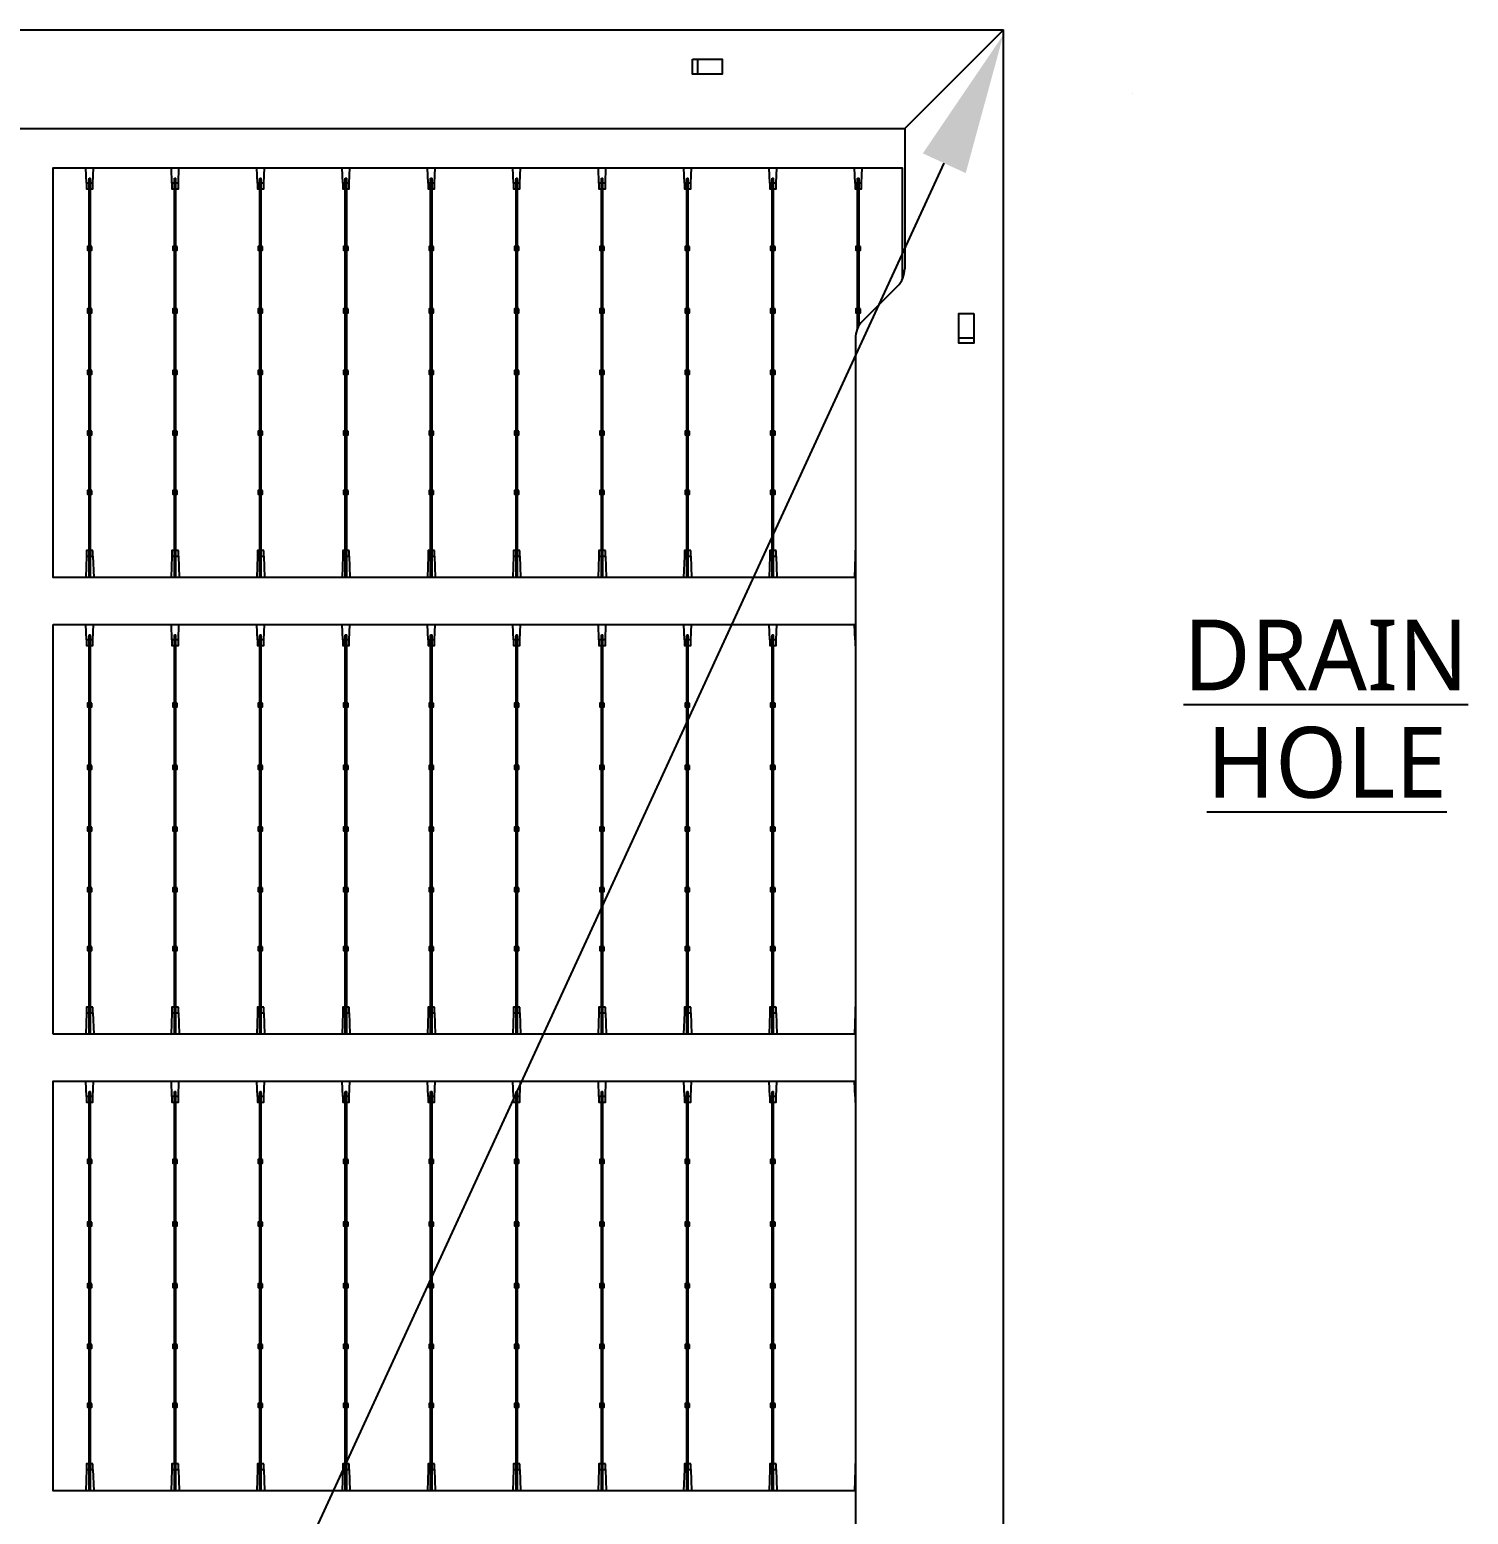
# Model space of a CAD drawing. Header units: millimetres. Extents: x 10297564 to 11610295, y -9287743 to -8409454.
# Drawn here: x 10436479 to 10440544, y -9077431 to -9073236 of the extents above; entities that cross this region are included whole.
import ezdxf

# ---------------------------------------------------------------- set-up
doc = ezdxf.new("R2010")
doc.units = ezdxf.units.MM
doc.header["$LTSCALE"] = 100
doc.layers.add('dim', color=7, linetype='Continuous')
doc.layers.add('E1', color=1, linetype='Continuous')
doc.layers.add('Outline', color=5, linetype='Continuous', lineweight=25)
doc.styles.add('HL-S1', font='DotumChe.ttf')
doc.styles.add('MG', font='malgun.ttf')
doc.dimstyles.new('HL-100', dxfattribs={"dimscale": 100, "dimtxt": 3, "dimasz": 4, "dimexe": 2, "dimexo": 2, "dimgap": 1, "dimtad": 1, "dimdec": 0, "dimzin": 0, "dimlunit": 6, "dimtxsty": 'HL-S1', "dimblk": 'DOTSMALL', "dimcen": 4, "dimdle": 2, "dimclrd": 256, "dimclre": 256, "dimclrt": 4, "dimazin": 0, "dimtfac": 1, "dimtdec": 0, "dimtix": 1, "dimtmove": 2, "dimatfit": 3, "dimldrblk": 'DOTSMALL', "dimfxl": 1.5, "dimtolj": 1, "dimtzin": 0, "dimlwd": -1, "dimlwe": -1, "dimarcsym": 0})

# ---------------------------------------------------------------- blocks, each defined once
blk = doc.blocks.new('*D75')
at = {"layer": 'defpoints', "color": 0, "transparency": 16777216}
for p in [(10439230.2, -9073249.8), (10439230.2, -9073249.8), (10423426.7, -9107604.7)]:
    blk.add_point(p, dxfattribs=at)
at = {"layer": 'E1', "color": 1, "transparency": 16777216}
for p, q in [((10439593.6, -9073417), (10439593.6, -9073417)), ((10423593.8, -9107241.3), (10439063, -9073613.2)), ((10423790.1, -9107771.8), (10423790.1, -9107771.8))]:
    blk.add_line(p, q, dxfattribs=at)
for points in [[(10439002.4, -9073585.4), (10439123.6, -9073641.1), (10439230.2, -9073249.8)], [(10423533.3, -9107213.4), (10423654.4, -9107269.1), (10423426.7, -9107604.7)]]:
    blk.add_solid(points, dxfattribs=at)
at = {"layer": 'E1', "color": 7, "transparency": 16777216, "insert": (10430911.1, -9090235.3), "char_height": 500, "attachment_point": 5, "rotation": 65.2972, "style": 'MG'}
blk.add_mtext('\\A1;2711.1', dxfattribs=at)
blk = doc.blocks.new('_DotSmall')
at = {"color": 0, "linetype": 'ByBlock', "const_width": 0.5}
blk.add_lwpolyline([(-0.0625, 0, 1), (0.0625, 0, 1)], format="xyb", close=True, dxfattribs=at)

msp = doc.modelspace()

# ---------------------------------------------------------------- hatches: boundary and pattern name
at = {"true_color": 0x939598}
h = msp.add_hatch(color=252, dxfattribs=at)
h.dxf.hatch_style = 1
h.paths.add_polyline_path([(10436646.4, -9074784.1), (10436650.4, -9074784.1), (10436650.4, -9073655.7), (10436646.4, -9073655.7)])
h = msp.add_hatch(color=252, dxfattribs=at)
h.dxf.hatch_style = 1
h.paths.add_polyline_path([(10436887.7, -9074784.1), (10436891.7, -9074784.1), (10436891.7, -9073655.7), (10436887.7, -9073655.7)])
h = msp.add_hatch(color=252, dxfattribs=at)
h.dxf.hatch_style = 1
h.paths.add_polyline_path([(10437129, -9074784.1), (10437133, -9074784.1), (10437133, -9073655.7), (10437129, -9073655.7)])
h = msp.add_hatch(color=252, dxfattribs=at)
h.dxf.hatch_style = 1
h.paths.add_polyline_path([(10437370.3, -9074784.1), (10437374.3, -9074784.1), (10437374.3, -9073655.7), (10437370.3, -9073655.7)])
h = msp.add_hatch(color=252, dxfattribs=at)
h.dxf.hatch_style = 1
h.paths.add_polyline_path([(10437611.6, -9074784.1), (10437615.6, -9074784.1), (10437615.6, -9073655.7), (10437611.6, -9073655.7)])
h = msp.add_hatch(color=252, dxfattribs=at)
h.dxf.hatch_style = 1
h.paths.add_polyline_path([(10437852.9, -9074784.1), (10437856.9, -9074784.1), (10437856.9, -9073655.7), (10437852.9, -9073655.7)])
h = msp.add_hatch(color=252, dxfattribs=at)
h.dxf.hatch_style = 1
h.paths.add_polyline_path([(10438094.2, -9074784.1), (10438098.2, -9074784.1), (10438098.2, -9073655.7), (10438094.2, -9073655.7)])
h = msp.add_hatch(color=252, dxfattribs=at)
h.dxf.hatch_style = 1
h.paths.add_polyline_path([(10438335.5, -9074784.1), (10438339.5, -9074784.1), (10438339.5, -9073655.7), (10438335.5, -9073655.7)])
h = msp.add_hatch(color=252, dxfattribs=at)
h.dxf.hatch_style = 1
h.paths.add_polyline_path([(10438576.8, -9074784.1), (10438580.9, -9074784.1), (10438580.9, -9073655.7), (10438576.8, -9073655.7)])
h = msp.add_hatch(color=252, dxfattribs=at)
h.dxf.hatch_style = 1
edge = h.paths.add_edge_path()
edge.add_arc((10438881.5, -9074108.7), 69.7, 148.242, 155.2686)
edge.add_line((10438818.1, -9074079.5), (10438818.1, -9073655.7))
edge.add_line((10438818.1, -9073655.7), (10438822.2, -9073655.7))
edge.add_line((10438822.2, -9073655.7), (10438822.2, -9074072))
h = msp.add_hatch(color=252, dxfattribs=at)
h.dxf.hatch_style = 1
h.paths.add_polyline_path([(10436646.4, -9076074.4), (10436650.4, -9076074.4), (10436650.4, -9074946), (10436646.4, -9074946)])
h = msp.add_hatch(color=252, dxfattribs=at)
h.dxf.hatch_style = 1
h.paths.add_polyline_path([(10436887.7, -9076074.4), (10436891.7, -9076074.4), (10436891.7, -9074946), (10436887.7, -9074946)])
h = msp.add_hatch(color=252, dxfattribs=at)
h.dxf.hatch_style = 1
h.paths.add_polyline_path([(10437129, -9076074.4), (10437133, -9076074.4), (10437133, -9074946), (10437129, -9074946)])
h = msp.add_hatch(color=252, dxfattribs=at)
h.dxf.hatch_style = 1
h.paths.add_polyline_path([(10437370.3, -9076074.4), (10437374.3, -9076074.4), (10437374.3, -9074946), (10437370.3, -9074946)])
h = msp.add_hatch(color=252, dxfattribs=at)
h.dxf.hatch_style = 1
h.paths.add_polyline_path([(10437611.6, -9076074.4), (10437615.6, -9076074.4), (10437615.6, -9074946), (10437611.6, -9074946)])
h = msp.add_hatch(color=252, dxfattribs=at)
h.dxf.hatch_style = 1
h.paths.add_polyline_path([(10437852.9, -9076074.4), (10437856.9, -9076074.4), (10437856.9, -9074946), (10437852.9, -9074946)])
h = msp.add_hatch(color=252, dxfattribs=at)
h.dxf.hatch_style = 1
h.paths.add_polyline_path([(10438094.2, -9076074.4), (10438098.2, -9076074.4), (10438098.2, -9074946), (10438094.2, -9074946)])
h = msp.add_hatch(color=252, dxfattribs=at)
h.dxf.hatch_style = 1
h.paths.add_polyline_path([(10438335.5, -9076074.4), (10438339.5, -9076074.4), (10438339.5, -9074946), (10438335.5, -9074946)])
h = msp.add_hatch(color=252, dxfattribs=at)
h.dxf.hatch_style = 1
h.paths.add_polyline_path([(10438576.8, -9076074.4), (10438580.9, -9076074.4), (10438580.9, -9074946), (10438576.8, -9074946)])
h = msp.add_hatch(color=252, dxfattribs=at)
h.dxf.hatch_style = 1
h.paths.add_polyline_path([(10436646.4, -9077364.6), (10436650.4, -9077364.6), (10436650.4, -9076236.2), (10436646.4, -9076236.2)])
h = msp.add_hatch(color=252, dxfattribs=at)
h.dxf.hatch_style = 1
h.paths.add_polyline_path([(10436887.7, -9077364.6), (10436891.7, -9077364.6), (10436891.7, -9076236.2), (10436887.7, -9076236.2)])
h = msp.add_hatch(color=252, dxfattribs=at)
h.dxf.hatch_style = 1
h.paths.add_polyline_path([(10437129, -9077364.6), (10437133, -9077364.6), (10437133, -9076236.2), (10437129, -9076236.2)])
h = msp.add_hatch(color=252, dxfattribs=at)
h.dxf.hatch_style = 1
h.paths.add_polyline_path([(10437370.3, -9077364.6), (10437374.3, -9077364.6), (10437374.3, -9076236.2), (10437370.3, -9076236.2)])
h = msp.add_hatch(color=252, dxfattribs=at)
h.dxf.hatch_style = 1
h.paths.add_polyline_path([(10437611.6, -9077364.6), (10437615.6, -9077364.6), (10437615.6, -9076236.2), (10437611.6, -9076236.2)])
h = msp.add_hatch(color=252, dxfattribs=at)
h.dxf.hatch_style = 1
h.paths.add_polyline_path([(10437852.9, -9077364.6), (10437856.9, -9077364.6), (10437856.9, -9076236.2), (10437852.9, -9076236.2)])
h = msp.add_hatch(color=252, dxfattribs=at)
h.dxf.hatch_style = 1
h.paths.add_polyline_path([(10438094.2, -9077364.6), (10438098.2, -9077364.6), (10438098.2, -9076236.2), (10438094.2, -9076236.2)])
h = msp.add_hatch(color=252, dxfattribs=at)
h.dxf.hatch_style = 1
h.paths.add_polyline_path([(10438335.5, -9077364.6), (10438339.5, -9077364.6), (10438339.5, -9076236.2), (10438335.5, -9076236.2)])
h = msp.add_hatch(color=252, dxfattribs=at)
h.dxf.hatch_style = 1
h.paths.add_polyline_path([(10438576.8, -9077364.6), (10438580.9, -9077364.6), (10438580.9, -9076236.2), (10438576.8, -9076236.2)])

# ---------------------------------------------------------------- linework, layer by layer
for p, q in [((10423426.7, -9073235.9), (10439230.2, -9073235.9)), ((10438951.2, -9073514.9), (10439230.2, -9073235.9)), ((10438951.2, -9073514.9), (10439230.2, -9073235.9)), ((10439223.2, -9073235.9), (10439230.2, -9073242.9)), ((10439230.2, -9107604.7), (10439230.2, -9073235.9)), ((10438365.3, -9073319.6), (10438365.3, -9073361.5)), ((10423705.6, -9073514.9), (10438951.2, -9073514.9)), ((10438951.2, -9073514.9), (10438951.2, -9073911.4)), ((10436639.3, -9073669.7), (10436637.6, -9073626.4)), ((10436657.4, -9073669.7), (10436659.1, -9073626.4)), ((10436880.6, -9073669.7), (10436878.9, -9073626.4)), ((10436898.8, -9073669.7), (10436900.4, -9073626.4)), ((10437121.9, -9073669.7), (10437120.2, -9073626.4)), ((10437140.1, -9073669.7), (10437141.7, -9073626.4)), ((10437363.2, -9073669.7), (10437361.5, -9073626.4)), ((10437381.4, -9073669.7), (10437383.1, -9073626.4)), ((10437604.5, -9073669.7), (10437602.8, -9073626.4)), ((10437622.7, -9073669.7), (10437624.4, -9073626.4)), ((10437845.8, -9073669.7), (10437844.2, -9073626.4)), ((10437864, -9073669.7), (10437865.7, -9073626.4)), ((10438087.2, -9073669.7), (10438085.5, -9073626.4)), ((10438105.3, -9073669.7), (10438107, -9073626.4)), ((10438328.5, -9073669.7), (10438326.8, -9073626.4)), ((10438346.6, -9073669.7), (10438348.3, -9073626.4)), ((10438569.8, -9073669.7), (10438568.1, -9073626.4)), ((10438587.9, -9073669.7), (10438589.6, -9073626.4)), ((10438811.1, -9073669.7), (10438809.4, -9073626.4)), ((10438829.2, -9073669.7), (10438830.9, -9073626.4)), ((10436646.4, -9074784.1), (10436646.4, -9073655.7)), ((10436646.4, -9073655.7), (10436650.4, -9073655.7)), ((10436650.4, -9074784.1), (10436650.4, -9073655.7)), ((10436887.7, -9074784.1), (10436887.7, -9073655.7)), ((10436887.7, -9073655.7), (10436891.7, -9073655.7)), ((10436891.7, -9074784.1), (10436891.7, -9073655.7)), ((10437129, -9074784.1), (10437129, -9073655.7)), ((10437129, -9073655.7), (10437133, -9073655.7)), ((10437133, -9074784.1), (10437133, -9073655.7)), ((10437370.3, -9074784.1), (10437370.3, -9073655.7)), ((10437370.3, -9073655.7), (10437374.3, -9073655.7)), ((10437374.3, -9074784.1), (10437374.3, -9073655.7)), ((10437611.6, -9074784.1), (10437611.6, -9073655.7)), ((10437611.6, -9073655.7), (10437615.6, -9073655.7)), ((10437615.6, -9074784.1), (10437615.6, -9073655.7)), ((10437852.9, -9074784.1), (10437852.9, -9073655.7)), ((10437852.9, -9073655.7), (10437856.9, -9073655.7)), ((10437856.9, -9074784.1), (10437856.9, -9073655.7)), ((10438094.2, -9074784.1), (10438094.2, -9073655.7)), ((10438094.2, -9073655.7), (10438098.2, -9073655.7)), ((10438098.2, -9074784.1), (10438098.2, -9073655.7)), ((10438335.5, -9074784.1), (10438335.5, -9073655.7)), ((10438335.5, -9073655.7), (10438339.5, -9073655.7)), ((10438339.5, -9074784.1), (10438339.5, -9073655.7)), ((10438576.8, -9074784.1), (10438576.8, -9073655.7)), ((10438576.8, -9073655.7), (10438580.9, -9073655.7)), ((10438580.9, -9074784.1), (10438580.9, -9073655.7)), ((10438818.1, -9074079.5), (10438818.1, -9073655.7)), ((10438818.1, -9073655.7), (10438822.2, -9073655.7)), ((10438822.2, -9074072), (10438822.2, -9073655.7)), ((10436648, -9073848.2), (10436648, -9073685.7)), ((10436648.8, -9073848.2), (10436648.8, -9073685.7)), ((10436889.3, -9073848.2), (10436889.3, -9073685.7)), ((10436890.1, -9073848.2), (10436890.1, -9073685.7)), ((10437130.6, -9073848.2), (10437130.6, -9073685.7)), ((10437131.4, -9073848.2), (10437131.4, -9073685.7)), ((10437371.9, -9073848.2), (10437371.9, -9073685.7)), ((10437372.7, -9073848.2), (10437372.7, -9073685.7)), ((10437613.2, -9073848.2), (10437613.2, -9073685.7)), ((10437614, -9073848.2), (10437614, -9073685.7)), ((10437854.5, -9073848.2), (10437854.5, -9073685.7)), ((10437855.3, -9073848.2), (10437855.3, -9073685.7)), ((10438095.8, -9073848.2), (10438095.8, -9073685.7)), ((10438096.6, -9073848.2), (10438096.6, -9073685.7)), ((10438337.1, -9073848.2), (10438337.1, -9073685.7)), ((10438337.9, -9073848.2), (10438337.9, -9073685.7)), ((10438578.4, -9073848.2), (10438578.4, -9073685.7)), ((10438579.3, -9073848.2), (10438579.3, -9073685.7)), ((10438819.7, -9073848.2), (10438819.7, -9073685.7)), ((10438820.6, -9073848.2), (10438820.6, -9073685.7)), ((10436648, -9074199.2), (10436648, -9073858.7)), ((10436648.8, -9074199.2), (10436648.8, -9073858.7)), ((10436889.3, -9074199.2), (10436889.3, -9073858.7)), ((10436890.1, -9074199.2), (10436890.1, -9073858.7)), ((10437130.6, -9074199.2), (10437130.6, -9073858.7)), ((10437131.4, -9074199.2), (10437131.4, -9073858.7)), ((10437371.9, -9074199.2), (10437371.9, -9073858.7)), ((10437372.7, -9074199.2), (10437372.7, -9073858.7)), ((10437613.2, -9074199.2), (10437613.2, -9073858.7)), ((10437614, -9074199.2), (10437614, -9073858.7)), ((10437854.5, -9074199.2), (10437854.5, -9073858.7)), ((10437855.3, -9074199.2), (10437855.3, -9073858.7)), ((10438095.8, -9074199.2), (10438095.8, -9073858.7)), ((10438096.6, -9074199.2), (10438096.6, -9073858.7)), ((10438337.1, -9074199.2), (10438337.1, -9073858.7)), ((10438337.9, -9074199.2), (10438337.9, -9073858.7)), ((10438578.4, -9074199.2), (10438578.4, -9073858.7)), ((10438579.3, -9074199.2), (10438579.3, -9073858.7)), ((10438819.7, -9074076.2), (10438819.7, -9073858.7)), ((10438820.6, -9074074.7), (10438820.6, -9073858.7)), ((10438930.8, -9073960.7), (10438832.1, -9074059.3)), ((10438811.7, -9074108.7), (10438811.7, -9106731.9)), ((10439146.5, -9074107.7), (10439104.6, -9074107.7)), ((10436648, -9074723.2), (10436648, -9074209.6)), ((10436648.8, -9074723.2), (10436648.8, -9074209.6)), ((10436889.3, -9074723.2), (10436889.3, -9074209.6)), ((10436890.1, -9074723.2), (10436890.1, -9074209.6)), ((10437130.6, -9074723.2), (10437130.6, -9074209.6)), ((10437131.4, -9074723.2), (10437131.4, -9074209.6)), ((10437371.9, -9074723.2), (10437371.9, -9074209.6)), ((10437372.7, -9074723.2), (10437372.7, -9074209.6)), ((10437613.2, -9074723.2), (10437613.2, -9074209.6)), ((10437614, -9074723.2), (10437614, -9074209.6)), ((10437854.5, -9074723.2), (10437854.5, -9074209.6)), ((10437855.3, -9074723.2), (10437855.3, -9074209.6)), ((10438095.8, -9074723.2), (10438095.8, -9074209.6)), ((10438096.6, -9074723.2), (10438096.6, -9074209.6)), ((10438337.1, -9074723.2), (10438337.1, -9074209.6)), ((10438337.9, -9074723.2), (10438337.9, -9074209.6)), ((10438578.4, -9074370.5), (10438578.4, -9074209.6)), ((10438579.3, -9074370.5), (10438579.3, -9074209.6)), ((10438578.4, -9074723.2), (10438578.4, -9074380.9)), ((10438579.3, -9074723.2), (10438579.3, -9074380.9)), ((10436639.3, -9074723.9), (10436637.3, -9074784.1)), ((10436657.4, -9074723.9), (10436659.4, -9074784.1)), ((10436880.6, -9074723.9), (10436878.7, -9074784.1)), ((10436898.8, -9074723.9), (10436900.7, -9074784.1)), ((10437121.9, -9074723.9), (10437120, -9074784.1)), ((10437140.1, -9074723.9), (10437142, -9074784.1)), ((10437363.2, -9074723.9), (10437361.3, -9074784.1)), ((10437381.4, -9074723.9), (10437383.3, -9074784.1)), ((10437604.5, -9074723.9), (10437602.6, -9074784.1)), ((10437622.7, -9074723.9), (10437624.6, -9074784.1)), ((10437845.8, -9074723.9), (10437843.9, -9074784.1)), ((10437864, -9074723.9), (10437865.9, -9074784.1)), ((10438087.2, -9074723.9), (10438085.2, -9074784.1)), ((10438105.3, -9074723.9), (10438107.2, -9074784.1)), ((10438328.5, -9074723.9), (10438326.5, -9074784.1)), ((10438346.6, -9074723.9), (10438348.6, -9074784.1)), ((10438569.8, -9074723.9), (10438567.8, -9074784.1)), ((10438587.9, -9074723.9), (10438589.9, -9074784.1)), ((10438811.1, -9074723.9), (10438809.1, -9074784.1)), ((10436639.3, -9074959.9), (10436637.6, -9074916.6)), ((10436657.4, -9074959.9), (10436659.1, -9074916.6)), ((10436880.6, -9074959.9), (10436878.9, -9074916.6)), ((10436898.8, -9074959.9), (10436900.4, -9074916.6)), ((10437121.9, -9074959.9), (10437120.2, -9074916.6)), ((10437140.1, -9074959.9), (10437141.7, -9074916.6)), ((10437363.2, -9074959.9), (10437361.5, -9074916.6)), ((10437381.4, -9074959.9), (10437383.1, -9074916.6)), ((10437604.5, -9074959.9), (10437602.8, -9074916.6)), ((10437622.7, -9074959.9), (10437624.4, -9074916.6)), ((10437845.8, -9074959.9), (10437844.2, -9074916.6)), ((10437864, -9074959.9), (10437865.7, -9074916.6)), ((10438087.2, -9074959.9), (10438085.5, -9074916.6)), ((10438105.3, -9074959.9), (10438107, -9074916.6)), ((10438328.5, -9074959.9), (10438326.8, -9074916.6)), ((10438346.6, -9074959.9), (10438348.3, -9074916.6)), ((10438569.8, -9074959.9), (10438568.1, -9074916.6)), ((10438587.9, -9074959.9), (10438589.6, -9074916.6)), ((10438811.1, -9074959.9), (10438809.4, -9074916.6)), ((10436646.4, -9076074.4), (10436646.4, -9074946)), ((10436646.4, -9074946), (10436650.4, -9074946)), ((10436648, -9075138.5), (10436648, -9074976)), ((10436648.8, -9075138.5), (10436648.8, -9074976)), ((10436650.4, -9076074.4), (10436650.4, -9074946)), ((10436887.7, -9076074.4), (10436887.7, -9074946)), ((10436887.7, -9074946), (10436891.7, -9074946)), ((10436889.3, -9075138.5), (10436889.3, -9074976)), ((10436890.1, -9075138.5), (10436890.1, -9074976)), ((10436891.7, -9076074.4), (10436891.7, -9074946)), ((10437129, -9076074.4), (10437129, -9074946)), ((10437129, -9074946), (10437133, -9074946)), ((10437130.6, -9075138.5), (10437130.6, -9074976)), ((10437131.4, -9075138.5), (10437131.4, -9074976)), ((10437133, -9076074.4), (10437133, -9074946)), ((10437370.3, -9076074.4), (10437370.3, -9074946)), ((10437370.3, -9074946), (10437374.3, -9074946)), ((10437371.9, -9075138.5), (10437371.9, -9074976)), ((10437372.7, -9075138.5), (10437372.7, -9074976)), ((10437374.3, -9076074.4), (10437374.3, -9074946)), ((10437611.6, -9076074.4), (10437611.6, -9074946)), ((10437611.6, -9074946), (10437615.6, -9074946)), ((10437613.2, -9075138.5), (10437613.2, -9074976)), ((10437614, -9075138.5), (10437614, -9074976)), ((10437615.6, -9076074.4), (10437615.6, -9074946)), ((10437852.9, -9076074.4), (10437852.9, -9074946)), ((10437852.9, -9074946), (10437856.9, -9074946)), ((10437854.5, -9075138.5), (10437854.5, -9074976)), ((10437855.3, -9075138.5), (10437855.3, -9074976)), ((10437856.9, -9076074.4), (10437856.9, -9074946)), ((10438094.2, -9076074.4), (10438094.2, -9074946)), ((10438094.2, -9074946), (10438098.2, -9074946)), ((10438095.8, -9075138.5), (10438095.8, -9074976)), ((10438096.6, -9075138.5), (10438096.6, -9074976)), ((10438098.2, -9076074.4), (10438098.2, -9074946)), ((10438335.5, -9076074.4), (10438335.5, -9074946)), ((10438335.5, -9074946), (10438339.5, -9074946)), ((10438337.1, -9075138.5), (10438337.1, -9074976)), ((10438337.9, -9075138.5), (10438337.9, -9074976)), ((10438339.5, -9076074.4), (10438339.5, -9074946)), ((10438576.8, -9076074.4), (10438576.8, -9074946)), ((10438576.8, -9074946), (10438580.9, -9074946)), ((10438578.4, -9075138.5), (10438578.4, -9074976)), ((10438579.3, -9075138.5), (10438579.3, -9074976)), ((10438580.9, -9076074.4), (10438580.9, -9074946)), ((10436648, -9075489.4), (10436648, -9075148.9)), ((10436648.8, -9075489.4), (10436648.8, -9075148.9)), ((10436889.3, -9075489.4), (10436889.3, -9075148.9)), ((10436890.1, -9075489.4), (10436890.1, -9075148.9)), ((10437130.6, -9075489.4), (10437130.6, -9075148.9)), ((10437131.4, -9075489.4), (10437131.4, -9075148.9)), ((10437371.9, -9075489.4), (10437371.9, -9075148.9)), ((10437372.7, -9075489.4), (10437372.7, -9075148.9)), ((10437613.2, -9075489.4), (10437613.2, -9075148.9)), ((10437614, -9075489.4), (10437614, -9075148.9)), ((10437854.5, -9075489.4), (10437854.5, -9075148.9)), ((10437855.3, -9075489.4), (10437855.3, -9075148.9)), ((10438095.8, -9075489.4), (10438095.8, -9075148.9)), ((10438096.6, -9075489.4), (10438096.6, -9075148.9)), ((10438337.1, -9075489.4), (10438337.1, -9075148.9)), ((10438337.9, -9075489.4), (10438337.9, -9075148.9)), ((10438578.4, -9075489.4), (10438578.4, -9075148.9)), ((10438579.3, -9075489.4), (10438579.3, -9075148.9)), ((10436648, -9076013.4), (10436648, -9075499.9)), ((10436648.8, -9076013.4), (10436648.8, -9075499.9)), ((10436889.3, -9076013.4), (10436889.3, -9075499.9)), ((10436890.1, -9076013.4), (10436890.1, -9075499.9)), ((10437130.6, -9076013.4), (10437130.6, -9075499.9)), ((10437131.4, -9076013.4), (10437131.4, -9075499.9)), ((10437371.9, -9076013.4), (10437371.9, -9075499.9)), ((10437372.7, -9076013.4), (10437372.7, -9075499.9)), ((10437613.2, -9076013.4), (10437613.2, -9075499.9)), ((10437614, -9076013.4), (10437614, -9075499.9)), ((10437854.5, -9076013.4), (10437854.5, -9075499.9)), ((10437855.3, -9076013.4), (10437855.3, -9075499.9)), ((10438095.8, -9076013.4), (10438095.8, -9075499.9)), ((10438096.6, -9076013.4), (10438096.6, -9075499.9)), ((10438337.1, -9076013.4), (10438337.1, -9075499.9)), ((10438337.9, -9076013.4), (10438337.9, -9075499.9)), ((10438578.4, -9075660.7), (10438578.4, -9075499.9)), ((10438579.3, -9075660.7), (10438579.3, -9075499.9)), ((10438578.4, -9076013.4), (10438578.4, -9075671.1)), ((10438579.3, -9076013.4), (10438579.3, -9075671.1)), ((10436639.3, -9076014.1), (10436637.3, -9076074.4)), ((10436657.4, -9076014.1), (10436659.4, -9076074.4)), ((10436880.6, -9076014.1), (10436878.7, -9076074.4)), ((10436898.8, -9076014.1), (10436900.7, -9076074.4)), ((10437121.9, -9076014.1), (10437120, -9076074.4)), ((10437140.1, -9076014.1), (10437142, -9076074.4)), ((10437363.2, -9076014.1), (10437361.3, -9076074.4)), ((10437381.4, -9076014.1), (10437383.3, -9076074.4)), ((10437604.5, -9076014.1), (10437602.6, -9076074.4)), ((10437622.7, -9076014.1), (10437624.6, -9076074.4)), ((10437845.8, -9076014.1), (10437843.9, -9076074.4)), ((10437864, -9076014.1), (10437865.9, -9076074.4)), ((10438087.2, -9076014.1), (10438085.2, -9076074.4)), ((10438105.3, -9076014.1), (10438107.2, -9076074.4)), ((10438328.5, -9076014.1), (10438326.5, -9076074.4)), ((10438346.6, -9076014.1), (10438348.6, -9076074.4)), ((10438569.8, -9076014.1), (10438567.8, -9076074.4)), ((10438587.9, -9076014.1), (10438589.9, -9076074.4)), ((10438811.1, -9076014.1), (10438809.1, -9076074.4)), ((10436639.3, -9076250.1), (10436637.6, -9076206.9)), ((10436646.4, -9077364.6), (10436646.4, -9076236.2)), ((10436646.4, -9076236.2), (10436650.4, -9076236.2)), ((10436650.4, -9077364.6), (10436650.4, -9076236.2)), ((10436657.4, -9076250.1), (10436659.1, -9076206.9)), ((10436880.6, -9076250.1), (10436878.9, -9076206.9)), ((10436887.7, -9077364.6), (10436887.7, -9076236.2)), ((10436887.7, -9076236.2), (10436891.7, -9076236.2)), ((10436891.7, -9077364.6), (10436891.7, -9076236.2)), ((10436898.8, -9076250.1), (10436900.4, -9076206.9)), ((10437121.9, -9076250.1), (10437120.2, -9076206.9)), ((10437129, -9077364.6), (10437129, -9076236.2)), ((10437129, -9076236.2), (10437133, -9076236.2)), ((10437133, -9077364.6), (10437133, -9076236.2)), ((10437140.1, -9076250.1), (10437141.7, -9076206.9)), ((10437363.2, -9076250.1), (10437361.5, -9076206.9)), ((10437370.3, -9077364.6), (10437370.3, -9076236.2)), ((10437370.3, -9076236.2), (10437374.3, -9076236.2)), ((10437374.3, -9077364.6), (10437374.3, -9076236.2)), ((10437381.4, -9076250.1), (10437383.1, -9076206.9)), ((10437604.5, -9076250.1), (10437602.8, -9076206.9)), ((10437611.6, -9077364.6), (10437611.6, -9076236.2)), ((10437611.6, -9076236.2), (10437615.6, -9076236.2)), ((10437615.6, -9077364.6), (10437615.6, -9076236.2)), ((10437622.7, -9076250.1), (10437624.4, -9076206.9)), ((10437845.8, -9076250.1), (10437844.2, -9076206.9)), ((10437852.9, -9077364.6), (10437852.9, -9076236.2)), ((10437852.9, -9076236.2), (10437856.9, -9076236.2)), ((10437856.9, -9077364.6), (10437856.9, -9076236.2)), ((10437864, -9076250.1), (10437865.7, -9076206.9)), ((10438087.2, -9076250.1), (10438085.5, -9076206.9)), ((10438094.2, -9077364.6), (10438094.2, -9076236.2)), ((10438094.2, -9076236.2), (10438098.2, -9076236.2)), ((10438098.2, -9077364.6), (10438098.2, -9076236.2)), ((10438105.3, -9076250.1), (10438107, -9076206.9)), ((10438328.5, -9076250.1), (10438326.8, -9076206.9)), ((10438335.5, -9077364.6), (10438335.5, -9076236.2)), ((10438335.5, -9076236.2), (10438339.5, -9076236.2)), ((10438339.5, -9077364.6), (10438339.5, -9076236.2)), ((10438346.6, -9076250.1), (10438348.3, -9076206.9)), ((10438569.8, -9076250.1), (10438568.1, -9076206.9)), ((10438576.8, -9077364.6), (10438576.8, -9076236.2)), ((10438576.8, -9076236.2), (10438580.9, -9076236.2)), ((10438580.9, -9077364.6), (10438580.9, -9076236.2)), ((10438587.9, -9076250.1), (10438589.6, -9076206.9)), ((10438811.1, -9076250.1), (10438809.4, -9076206.9)), ((10436648, -9076428.7), (10436648, -9076266.2)), ((10436648.8, -9076428.7), (10436648.8, -9076266.2)), ((10436889.3, -9076428.7), (10436889.3, -9076266.2)), ((10436890.1, -9076428.7), (10436890.1, -9076266.2)), ((10437130.6, -9076428.7), (10437130.6, -9076266.2)), ((10437131.4, -9076428.7), (10437131.4, -9076266.2)), ((10437371.9, -9076428.7), (10437371.9, -9076266.2)), ((10437372.7, -9076428.7), (10437372.7, -9076266.2)), ((10437613.2, -9076428.7), (10437613.2, -9076266.2)), ((10437614, -9076428.7), (10437614, -9076266.2)), ((10437854.5, -9076428.7), (10437854.5, -9076266.2)), ((10437855.3, -9076428.7), (10437855.3, -9076266.2)), ((10438095.8, -9076428.7), (10438095.8, -9076266.2)), ((10438096.6, -9076428.7), (10438096.6, -9076266.2)), ((10438337.1, -9076428.7), (10438337.1, -9076266.2)), ((10438337.9, -9076428.7), (10438337.9, -9076266.2)), ((10438578.4, -9076428.7), (10438578.4, -9076266.2)), ((10438579.3, -9076428.7), (10438579.3, -9076266.2)), ((10436648, -9076779.6), (10436648, -9076439.1)), ((10436648.8, -9076779.6), (10436648.8, -9076439.1)), ((10436889.3, -9076779.6), (10436889.3, -9076439.1)), ((10436890.1, -9076779.6), (10436890.1, -9076439.1)), ((10437130.6, -9076779.6), (10437130.6, -9076439.1)), ((10437131.4, -9076779.6), (10437131.4, -9076439.1)), ((10437371.9, -9076779.6), (10437371.9, -9076439.1)), ((10437372.7, -9076779.6), (10437372.7, -9076439.1)), ((10437613.2, -9076779.6), (10437613.2, -9076439.1)), ((10437614, -9076779.6), (10437614, -9076439.1)), ((10437854.5, -9076779.6), (10437854.5, -9076439.1)), ((10437855.3, -9076779.6), (10437855.3, -9076439.1)), ((10438095.8, -9076779.6), (10438095.8, -9076439.1)), ((10438096.6, -9076779.6), (10438096.6, -9076439.1)), ((10438337.1, -9076779.6), (10438337.1, -9076439.1)), ((10438337.9, -9076779.6), (10438337.9, -9076439.1)), ((10438578.4, -9076779.6), (10438578.4, -9076439.1)), ((10438579.3, -9076779.6), (10438579.3, -9076439.1)), ((10436648, -9077303.7), (10436648, -9076790.1)), ((10436648.8, -9077303.7), (10436648.8, -9076790.1)), ((10436889.3, -9077303.7), (10436889.3, -9076790.1)), ((10436890.1, -9077303.7), (10436890.1, -9076790.1)), ((10437130.6, -9077303.7), (10437130.6, -9076790.1)), ((10437131.4, -9077303.7), (10437131.4, -9076790.1)), ((10437371.9, -9077303.7), (10437371.9, -9076790.1)), ((10437372.7, -9077303.7), (10437372.7, -9076790.1)), ((10437613.2, -9077303.7), (10437613.2, -9076790.1)), ((10437614, -9077303.7), (10437614, -9076790.1)), ((10437854.5, -9077303.7), (10437854.5, -9076790.1)), ((10437855.3, -9077303.7), (10437855.3, -9076790.1)), ((10438095.8, -9077303.7), (10438095.8, -9076790.1)), ((10438096.6, -9077303.7), (10438096.6, -9076790.1)), ((10438337.1, -9077303.7), (10438337.1, -9076790.1)), ((10438337.9, -9077303.7), (10438337.9, -9076790.1)), ((10438578.4, -9076950.9), (10438578.4, -9076790.1)), ((10438579.3, -9076950.9), (10438579.3, -9076790.1)), ((10438578.4, -9077303.7), (10438578.4, -9076961.4)), ((10438579.3, -9077303.7), (10438579.3, -9076961.4)), ((10436639.3, -9077304.4), (10436637.3, -9077364.6)), ((10436657.4, -9077304.4), (10436659.4, -9077364.6)), ((10436880.6, -9077304.4), (10436878.7, -9077364.6)), ((10436898.8, -9077304.4), (10436900.7, -9077364.6)), ((10437121.9, -9077304.4), (10437120, -9077364.6)), ((10437140.1, -9077304.4), (10437142, -9077364.6)), ((10437363.2, -9077304.4), (10437361.3, -9077364.6)), ((10437381.4, -9077304.4), (10437383.3, -9077364.6)), ((10437604.5, -9077304.4), (10437602.6, -9077364.6)), ((10437622.7, -9077304.4), (10437624.6, -9077364.6)), ((10437845.8, -9077304.4), (10437843.9, -9077364.6)), ((10437864, -9077304.4), (10437865.9, -9077364.6)), ((10438087.2, -9077304.4), (10438085.2, -9077364.6)), ((10438105.3, -9077304.4), (10438107.2, -9077364.6)), ((10438328.5, -9077304.4), (10438326.5, -9077364.6)), ((10438346.6, -9077304.4), (10438348.6, -9077364.6)), ((10438569.8, -9077304.4), (10438567.8, -9077364.6)), ((10438587.9, -9077304.4), (10438589.9, -9077364.6)), ((10438811.1, -9077304.4), (10438809.1, -9077364.6))]:
    msp.add_line(p, q)
for points in [[(10438351.4, -9073319.6), (10438435.1, -9073319.6), (10438435.1, -9073361.5), (10438351.4, -9073361.5)], [(10439146.5, -9074037.9), (10439146.5, -9074121.6), (10439104.6, -9074121.6), (10439104.6, -9074037.9)]]:
    msp.add_lwpolyline(points, close=True)
at = {"color": 4}
for points in [[(10436657.4, -9073669.7), (10436639.3, -9073669.7), (10436639.3, -9073685.7), (10436657.4, -9073685.7)], [(10436898.8, -9073669.7), (10436880.6, -9073669.7), (10436880.6, -9073685.7), (10436898.8, -9073685.7)], [(10437140.1, -9073669.7), (10437121.9, -9073669.7), (10437121.9, -9073685.7), (10437140.1, -9073685.7)], [(10437381.4, -9073669.7), (10437363.2, -9073669.7), (10437363.2, -9073685.7), (10437381.4, -9073685.7)], [(10437622.7, -9073669.7), (10437604.5, -9073669.7), (10437604.5, -9073685.7), (10437622.7, -9073685.7)], [(10437864, -9073669.7), (10437845.8, -9073669.7), (10437845.8, -9073685.7), (10437864, -9073685.7)], [(10438105.3, -9073669.7), (10438087.2, -9073669.7), (10438087.2, -9073685.7), (10438105.3, -9073685.7)], [(10438346.6, -9073669.7), (10438328.5, -9073669.7), (10438328.5, -9073685.7), (10438346.6, -9073685.7)], [(10438587.9, -9073669.7), (10438569.8, -9073669.7), (10438569.8, -9073685.7), (10438587.9, -9073685.7)], [(10438829.2, -9073669.7), (10438811.1, -9073669.7), (10438811.1, -9073685.7), (10438829.2, -9073685.7)], [(10436654.3, -9073848.2), (10436641.8, -9073848.2), (10436641.8, -9073858.7), (10436654.3, -9073858.7)], [(10436895.6, -9073848.2), (10436883.1, -9073848.2), (10436883.1, -9073858.7), (10436895.6, -9073858.7)], [(10437136.9, -9073848.2), (10437124.4, -9073848.2), (10437124.4, -9073858.7), (10437136.9, -9073858.7)], [(10437378.2, -9073848.2), (10437365.7, -9073848.2), (10437365.7, -9073858.7), (10437378.2, -9073858.7)], [(10437619.5, -9073848.2), (10437607, -9073848.2), (10437607, -9073858.7), (10437619.5, -9073858.7)], [(10437860.8, -9073848.2), (10437848.3, -9073848.2), (10437848.3, -9073858.7), (10437860.8, -9073858.7)], [(10438102.1, -9073848.2), (10438089.6, -9073848.2), (10438089.6, -9073858.7), (10438102.1, -9073858.7)], [(10438343.5, -9073848.2), (10438330.9, -9073848.2), (10438330.9, -9073858.7), (10438343.5, -9073858.7)], [(10438584.8, -9073848.2), (10438572.2, -9073848.2), (10438572.2, -9073858.7), (10438584.8, -9073858.7)], [(10438826.1, -9073848.2), (10438813.5, -9073848.2), (10438813.5, -9073858.7), (10438826.1, -9073858.7)], [(10436654.3, -9074025.1), (10436641.8, -9074025.1), (10436641.8, -9074035.6), (10436654.3, -9074035.6)], [(10436895.6, -9074025.1), (10436883.1, -9074025.1), (10436883.1, -9074035.6), (10436895.6, -9074035.6)], [(10437136.9, -9074025.1), (10437124.4, -9074025.1), (10437124.4, -9074035.6), (10437136.9, -9074035.6)], [(10437378.2, -9074025.1), (10437365.7, -9074025.1), (10437365.7, -9074035.6), (10437378.2, -9074035.6)], [(10437619.5, -9074025.1), (10437607, -9074025.1), (10437607, -9074035.6), (10437619.5, -9074035.6)], [(10437860.8, -9074025.1), (10437848.3, -9074025.1), (10437848.3, -9074035.6), (10437860.8, -9074035.6)], [(10438102.1, -9074025.1), (10438089.6, -9074025.1), (10438089.6, -9074035.6), (10438102.1, -9074035.6)], [(10438343.5, -9074025.1), (10438330.9, -9074025.1), (10438330.9, -9074035.6), (10438343.5, -9074035.6)], [(10438584.8, -9074025.1), (10438572.2, -9074025.1), (10438572.2, -9074035.6), (10438584.8, -9074035.6)], [(10438826.1, -9074025.1), (10438813.5, -9074025.1), (10438813.5, -9074035.6), (10438826.1, -9074035.6)], [(10436654.3, -9074199.2), (10436641.8, -9074199.2), (10436641.8, -9074209.6), (10436654.3, -9074209.6)], [(10436895.6, -9074199.2), (10436883.1, -9074199.2), (10436883.1, -9074209.6), (10436895.6, -9074209.6)], [(10437136.9, -9074199.2), (10437124.4, -9074199.2), (10437124.4, -9074209.6), (10437136.9, -9074209.6)], [(10437378.2, -9074199.2), (10437365.7, -9074199.2), (10437365.7, -9074209.6), (10437378.2, -9074209.6)], [(10437619.5, -9074199.2), (10437607, -9074199.2), (10437607, -9074209.6), (10437619.5, -9074209.6)], [(10437860.8, -9074199.2), (10437848.3, -9074199.2), (10437848.3, -9074209.6), (10437860.8, -9074209.6)], [(10438102.1, -9074199.2), (10438089.6, -9074199.2), (10438089.6, -9074209.6), (10438102.1, -9074209.6)], [(10438343.5, -9074199.2), (10438330.9, -9074199.2), (10438330.9, -9074209.6), (10438343.5, -9074209.6)], [(10438584.8, -9074199.2), (10438572.2, -9074199.2), (10438572.2, -9074209.6), (10438584.8, -9074209.6)], [(10436654.3, -9074370.5), (10436641.8, -9074370.5), (10436641.8, -9074380.9), (10436654.3, -9074380.9)], [(10436895.6, -9074370.5), (10436883.1, -9074370.5), (10436883.1, -9074380.9), (10436895.6, -9074380.9)], [(10437136.9, -9074370.5), (10437124.4, -9074370.5), (10437124.4, -9074380.9), (10437136.9, -9074380.9)], [(10437378.2, -9074370.5), (10437365.7, -9074370.5), (10437365.7, -9074380.9), (10437378.2, -9074380.9)], [(10437619.5, -9074370.5), (10437607, -9074370.5), (10437607, -9074380.9), (10437619.5, -9074380.9)], [(10437860.8, -9074370.5), (10437848.3, -9074370.5), (10437848.3, -9074380.9), (10437860.8, -9074380.9)], [(10438102.1, -9074370.5), (10438089.6, -9074370.5), (10438089.6, -9074380.9), (10438102.1, -9074380.9)], [(10438343.5, -9074370.5), (10438330.9, -9074370.5), (10438330.9, -9074380.9), (10438343.5, -9074380.9)], [(10438584.8, -9074370.5), (10438572.2, -9074370.5), (10438572.2, -9074380.9), (10438584.8, -9074380.9)], [(10436654.3, -9074537.6), (10436641.8, -9074537.6), (10436641.8, -9074548), (10436654.3, -9074548)], [(10436895.6, -9074537.6), (10436883.1, -9074537.6), (10436883.1, -9074548), (10436895.6, -9074548)], [(10437136.9, -9074537.6), (10437124.4, -9074537.6), (10437124.4, -9074548), (10437136.9, -9074548)], [(10437378.2, -9074537.6), (10437365.7, -9074537.6), (10437365.7, -9074548), (10437378.2, -9074548)], [(10437619.5, -9074537.6), (10437607, -9074537.6), (10437607, -9074548), (10437619.5, -9074548)], [(10437860.8, -9074537.6), (10437848.3, -9074537.6), (10437848.3, -9074548), (10437860.8, -9074548)], [(10438102.1, -9074537.6), (10438089.6, -9074537.6), (10438089.6, -9074548), (10438102.1, -9074548)], [(10438343.5, -9074537.6), (10438330.9, -9074537.6), (10438330.9, -9074548), (10438343.5, -9074548)], [(10438584.8, -9074537.6), (10438572.2, -9074537.6), (10438572.2, -9074548), (10438584.8, -9074548)], [(10436657.4, -9074707.9), (10436639.3, -9074707.9), (10436639.3, -9074723.9), (10436657.4, -9074723.9)], [(10436898.8, -9074707.9), (10436880.6, -9074707.9), (10436880.6, -9074723.9), (10436898.8, -9074723.9)], [(10437140.1, -9074707.9), (10437121.9, -9074707.9), (10437121.9, -9074723.9), (10437140.1, -9074723.9)], [(10437381.4, -9074707.9), (10437363.2, -9074707.9), (10437363.2, -9074723.9), (10437381.4, -9074723.9)], [(10437622.7, -9074707.9), (10437604.5, -9074707.9), (10437604.5, -9074723.9), (10437622.7, -9074723.9)], [(10437864, -9074707.9), (10437845.8, -9074707.9), (10437845.8, -9074723.9), (10437864, -9074723.9)], [(10438105.3, -9074707.9), (10438087.2, -9074707.9), (10438087.2, -9074723.9), (10438105.3, -9074723.9)], [(10438346.6, -9074707.9), (10438328.5, -9074707.9), (10438328.5, -9074723.9), (10438346.6, -9074723.9)], [(10438587.9, -9074707.9), (10438569.8, -9074707.9), (10438569.8, -9074723.9), (10438587.9, -9074723.9)], [(10436657.4, -9074959.9), (10436639.3, -9074959.9), (10436639.3, -9074976), (10436657.4, -9074976)], [(10436898.8, -9074959.9), (10436880.6, -9074959.9), (10436880.6, -9074976), (10436898.8, -9074976)], [(10437140.1, -9074959.9), (10437121.9, -9074959.9), (10437121.9, -9074976), (10437140.1, -9074976)], [(10437381.4, -9074959.9), (10437363.2, -9074959.9), (10437363.2, -9074976), (10437381.4, -9074976)], [(10437622.7, -9074959.9), (10437604.5, -9074959.9), (10437604.5, -9074976), (10437622.7, -9074976)], [(10437864, -9074959.9), (10437845.8, -9074959.9), (10437845.8, -9074976), (10437864, -9074976)], [(10438105.3, -9074959.9), (10438087.2, -9074959.9), (10438087.2, -9074976), (10438105.3, -9074976)], [(10438346.6, -9074959.9), (10438328.5, -9074959.9), (10438328.5, -9074976), (10438346.6, -9074976)], [(10438587.9, -9074959.9), (10438569.8, -9074959.9), (10438569.8, -9074976), (10438587.9, -9074976)], [(10436654.3, -9075138.5), (10436641.8, -9075138.5), (10436641.8, -9075148.9), (10436654.3, -9075148.9)], [(10436895.6, -9075138.5), (10436883.1, -9075138.5), (10436883.1, -9075148.9), (10436895.6, -9075148.9)], [(10437136.9, -9075138.5), (10437124.4, -9075138.5), (10437124.4, -9075148.9), (10437136.9, -9075148.9)], [(10437378.2, -9075138.5), (10437365.7, -9075138.5), (10437365.7, -9075148.9), (10437378.2, -9075148.9)], [(10437619.5, -9075138.5), (10437607, -9075138.5), (10437607, -9075148.9), (10437619.5, -9075148.9)], [(10437860.8, -9075138.5), (10437848.3, -9075138.5), (10437848.3, -9075148.9), (10437860.8, -9075148.9)], [(10438102.1, -9075138.5), (10438089.6, -9075138.5), (10438089.6, -9075148.9), (10438102.1, -9075148.9)], [(10438343.5, -9075138.5), (10438330.9, -9075138.5), (10438330.9, -9075148.9), (10438343.5, -9075148.9)], [(10438584.8, -9075138.5), (10438572.2, -9075138.5), (10438572.2, -9075148.9), (10438584.8, -9075148.9)], [(10436654.3, -9075315.3), (10436641.8, -9075315.3), (10436641.8, -9075325.8), (10436654.3, -9075325.8)], [(10436895.6, -9075315.3), (10436883.1, -9075315.3), (10436883.1, -9075325.8), (10436895.6, -9075325.8)], [(10437136.9, -9075315.3), (10437124.4, -9075315.3), (10437124.4, -9075325.8), (10437136.9, -9075325.8)], [(10437378.2, -9075315.3), (10437365.7, -9075315.3), (10437365.7, -9075325.8), (10437378.2, -9075325.8)], [(10437619.5, -9075315.3), (10437607, -9075315.3), (10437607, -9075325.8), (10437619.5, -9075325.8)], [(10437860.8, -9075315.3), (10437848.3, -9075315.3), (10437848.3, -9075325.8), (10437860.8, -9075325.8)], [(10438102.1, -9075315.3), (10438089.6, -9075315.3), (10438089.6, -9075325.8), (10438102.1, -9075325.8)], [(10438343.5, -9075315.3), (10438330.9, -9075315.3), (10438330.9, -9075325.8), (10438343.5, -9075325.8)], [(10438584.8, -9075315.3), (10438572.2, -9075315.3), (10438572.2, -9075325.8), (10438584.8, -9075325.8)], [(10436654.3, -9075489.4), (10436641.8, -9075489.4), (10436641.8, -9075499.9), (10436654.3, -9075499.9)], [(10436895.6, -9075489.4), (10436883.1, -9075489.4), (10436883.1, -9075499.9), (10436895.6, -9075499.9)], [(10437136.9, -9075489.4), (10437124.4, -9075489.4), (10437124.4, -9075499.9), (10437136.9, -9075499.9)], [(10437378.2, -9075489.4), (10437365.7, -9075489.4), (10437365.7, -9075499.9), (10437378.2, -9075499.9)], [(10437619.5, -9075489.4), (10437607, -9075489.4), (10437607, -9075499.9), (10437619.5, -9075499.9)], [(10437860.8, -9075489.4), (10437848.3, -9075489.4), (10437848.3, -9075499.9), (10437860.8, -9075499.9)], [(10438102.1, -9075489.4), (10438089.6, -9075489.4), (10438089.6, -9075499.9), (10438102.1, -9075499.9)], [(10438343.5, -9075489.4), (10438330.9, -9075489.4), (10438330.9, -9075499.9), (10438343.5, -9075499.9)], [(10438584.8, -9075489.4), (10438572.2, -9075489.4), (10438572.2, -9075499.9), (10438584.8, -9075499.9)], [(10436654.3, -9075660.7), (10436641.8, -9075660.7), (10436641.8, -9075671.1), (10436654.3, -9075671.1)], [(10436895.6, -9075660.7), (10436883.1, -9075660.7), (10436883.1, -9075671.1), (10436895.6, -9075671.1)], [(10437136.9, -9075660.7), (10437124.4, -9075660.7), (10437124.4, -9075671.1), (10437136.9, -9075671.1)], [(10437378.2, -9075660.7), (10437365.7, -9075660.7), (10437365.7, -9075671.1), (10437378.2, -9075671.1)], [(10437619.5, -9075660.7), (10437607, -9075660.7), (10437607, -9075671.1), (10437619.5, -9075671.1)], [(10437860.8, -9075660.7), (10437848.3, -9075660.7), (10437848.3, -9075671.1), (10437860.8, -9075671.1)], [(10438102.1, -9075660.7), (10438089.6, -9075660.7), (10438089.6, -9075671.1), (10438102.1, -9075671.1)], [(10438343.5, -9075660.7), (10438330.9, -9075660.7), (10438330.9, -9075671.1), (10438343.5, -9075671.1)], [(10438584.8, -9075660.7), (10438572.2, -9075660.7), (10438572.2, -9075671.1), (10438584.8, -9075671.1)], [(10436654.3, -9075827.8), (10436641.8, -9075827.8), (10436641.8, -9075838.2), (10436654.3, -9075838.2)], [(10436895.6, -9075827.8), (10436883.1, -9075827.8), (10436883.1, -9075838.2), (10436895.6, -9075838.2)], [(10437136.9, -9075827.8), (10437124.4, -9075827.8), (10437124.4, -9075838.2), (10437136.9, -9075838.2)], [(10437378.2, -9075827.8), (10437365.7, -9075827.8), (10437365.7, -9075838.2), (10437378.2, -9075838.2)], [(10437619.5, -9075827.8), (10437607, -9075827.8), (10437607, -9075838.2), (10437619.5, -9075838.2)], [(10437860.8, -9075827.8), (10437848.3, -9075827.8), (10437848.3, -9075838.2), (10437860.8, -9075838.2)], [(10438102.1, -9075827.8), (10438089.6, -9075827.8), (10438089.6, -9075838.2), (10438102.1, -9075838.2)], [(10438343.5, -9075827.8), (10438330.9, -9075827.8), (10438330.9, -9075838.2), (10438343.5, -9075838.2)], [(10438584.8, -9075827.8), (10438572.2, -9075827.8), (10438572.2, -9075838.2), (10438584.8, -9075838.2)], [(10436657.4, -9075998.1), (10436639.3, -9075998.1), (10436639.3, -9076014.1), (10436657.4, -9076014.1)], [(10436898.8, -9075998.1), (10436880.6, -9075998.1), (10436880.6, -9076014.1), (10436898.8, -9076014.1)], [(10437140.1, -9075998.1), (10437121.9, -9075998.1), (10437121.9, -9076014.1), (10437140.1, -9076014.1)], [(10437381.4, -9075998.1), (10437363.2, -9075998.1), (10437363.2, -9076014.1), (10437381.4, -9076014.1)], [(10437622.7, -9075998.1), (10437604.5, -9075998.1), (10437604.5, -9076014.1), (10437622.7, -9076014.1)], [(10437864, -9075998.1), (10437845.8, -9075998.1), (10437845.8, -9076014.1), (10437864, -9076014.1)], [(10438105.3, -9075998.1), (10438087.2, -9075998.1), (10438087.2, -9076014.1), (10438105.3, -9076014.1)], [(10438346.6, -9075998.1), (10438328.5, -9075998.1), (10438328.5, -9076014.1), (10438346.6, -9076014.1)], [(10438587.9, -9075998.1), (10438569.8, -9075998.1), (10438569.8, -9076014.1), (10438587.9, -9076014.1)], [(10436657.4, -9076250.1), (10436639.3, -9076250.1), (10436639.3, -9076266.2), (10436657.4, -9076266.2)], [(10436898.8, -9076250.1), (10436880.6, -9076250.1), (10436880.6, -9076266.2), (10436898.8, -9076266.2)], [(10437140.1, -9076250.1), (10437121.9, -9076250.1), (10437121.9, -9076266.2), (10437140.1, -9076266.2)], [(10437381.4, -9076250.1), (10437363.2, -9076250.1), (10437363.2, -9076266.2), (10437381.4, -9076266.2)], [(10437622.7, -9076250.1), (10437604.5, -9076250.1), (10437604.5, -9076266.2), (10437622.7, -9076266.2)], [(10437864, -9076250.1), (10437845.8, -9076250.1), (10437845.8, -9076266.2), (10437864, -9076266.2)], [(10438105.3, -9076250.1), (10438087.2, -9076250.1), (10438087.2, -9076266.2), (10438105.3, -9076266.2)], [(10438346.6, -9076250.1), (10438328.5, -9076250.1), (10438328.5, -9076266.2), (10438346.6, -9076266.2)], [(10438587.9, -9076250.1), (10438569.8, -9076250.1), (10438569.8, -9076266.2), (10438587.9, -9076266.2)], [(10436654.3, -9076428.7), (10436641.8, -9076428.7), (10436641.8, -9076439.1), (10436654.3, -9076439.1)], [(10436895.6, -9076428.7), (10436883.1, -9076428.7), (10436883.1, -9076439.1), (10436895.6, -9076439.1)], [(10437136.9, -9076428.7), (10437124.4, -9076428.7), (10437124.4, -9076439.1), (10437136.9, -9076439.1)], [(10437378.2, -9076428.7), (10437365.7, -9076428.7), (10437365.7, -9076439.1), (10437378.2, -9076439.1)], [(10437619.5, -9076428.7), (10437607, -9076428.7), (10437607, -9076439.1), (10437619.5, -9076439.1)], [(10437860.8, -9076428.7), (10437848.3, -9076428.7), (10437848.3, -9076439.1), (10437860.8, -9076439.1)], [(10438102.1, -9076428.7), (10438089.6, -9076428.7), (10438089.6, -9076439.1), (10438102.1, -9076439.1)], [(10438343.5, -9076428.7), (10438330.9, -9076428.7), (10438330.9, -9076439.1), (10438343.5, -9076439.1)], [(10438584.8, -9076428.7), (10438572.2, -9076428.7), (10438572.2, -9076439.1), (10438584.8, -9076439.1)], [(10436654.3, -9076605.5), (10436641.8, -9076605.5), (10436641.8, -9076616), (10436654.3, -9076616)], [(10436895.6, -9076605.5), (10436883.1, -9076605.5), (10436883.1, -9076616), (10436895.6, -9076616)], [(10437136.9, -9076605.5), (10437124.4, -9076605.5), (10437124.4, -9076616), (10437136.9, -9076616)], [(10437378.2, -9076605.5), (10437365.7, -9076605.5), (10437365.7, -9076616), (10437378.2, -9076616)], [(10437619.5, -9076605.5), (10437607, -9076605.5), (10437607, -9076616), (10437619.5, -9076616)], [(10437860.8, -9076605.5), (10437848.3, -9076605.5), (10437848.3, -9076616), (10437860.8, -9076616)], [(10438102.1, -9076605.5), (10438089.6, -9076605.5), (10438089.6, -9076616), (10438102.1, -9076616)], [(10438343.5, -9076605.5), (10438330.9, -9076605.5), (10438330.9, -9076616), (10438343.5, -9076616)], [(10438584.8, -9076605.5), (10438572.2, -9076605.5), (10438572.2, -9076616), (10438584.8, -9076616)], [(10436654.3, -9076779.6), (10436641.8, -9076779.6), (10436641.8, -9076790.1), (10436654.3, -9076790.1)], [(10436895.6, -9076779.6), (10436883.1, -9076779.6), (10436883.1, -9076790.1), (10436895.6, -9076790.1)], [(10437136.9, -9076779.6), (10437124.4, -9076779.6), (10437124.4, -9076790.1), (10437136.9, -9076790.1)], [(10437378.2, -9076779.6), (10437365.7, -9076779.6), (10437365.7, -9076790.1), (10437378.2, -9076790.1)], [(10437619.5, -9076779.6), (10437607, -9076779.6), (10437607, -9076790.1), (10437619.5, -9076790.1)], [(10437860.8, -9076779.6), (10437848.3, -9076779.6), (10437848.3, -9076790.1), (10437860.8, -9076790.1)], [(10438102.1, -9076779.6), (10438089.6, -9076779.6), (10438089.6, -9076790.1), (10438102.1, -9076790.1)], [(10438343.5, -9076779.6), (10438330.9, -9076779.6), (10438330.9, -9076790.1), (10438343.5, -9076790.1)], [(10438584.8, -9076779.6), (10438572.2, -9076779.6), (10438572.2, -9076790.1), (10438584.8, -9076790.1)], [(10436654.3, -9076950.9), (10436641.8, -9076950.9), (10436641.8, -9076961.4), (10436654.3, -9076961.4)], [(10436895.6, -9076950.9), (10436883.1, -9076950.9), (10436883.1, -9076961.4), (10436895.6, -9076961.4)], [(10437136.9, -9076950.9), (10437124.4, -9076950.9), (10437124.4, -9076961.4), (10437136.9, -9076961.4)], [(10437378.2, -9076950.9), (10437365.7, -9076950.9), (10437365.7, -9076961.4), (10437378.2, -9076961.4)], [(10437619.5, -9076950.9), (10437607, -9076950.9), (10437607, -9076961.4), (10437619.5, -9076961.4)], [(10437860.8, -9076950.9), (10437848.3, -9076950.9), (10437848.3, -9076961.4), (10437860.8, -9076961.4)], [(10438102.1, -9076950.9), (10438089.6, -9076950.9), (10438089.6, -9076961.4), (10438102.1, -9076961.4)], [(10438343.5, -9076950.9), (10438330.9, -9076950.9), (10438330.9, -9076961.4), (10438343.5, -9076961.4)], [(10438584.8, -9076950.9), (10438572.2, -9076950.9), (10438572.2, -9076961.4), (10438584.8, -9076961.4)], [(10436654.3, -9077118), (10436641.8, -9077118), (10436641.8, -9077128.5), (10436654.3, -9077128.5)], [(10436895.6, -9077118), (10436883.1, -9077118), (10436883.1, -9077128.5), (10436895.6, -9077128.5)], [(10437136.9, -9077118), (10437124.4, -9077118), (10437124.4, -9077128.5), (10437136.9, -9077128.5)], [(10437378.2, -9077118), (10437365.7, -9077118), (10437365.7, -9077128.5), (10437378.2, -9077128.5)], [(10437619.5, -9077118), (10437607, -9077118), (10437607, -9077128.5), (10437619.5, -9077128.5)], [(10437860.8, -9077118), (10437848.3, -9077118), (10437848.3, -9077128.5), (10437860.8, -9077128.5)], [(10438102.1, -9077118), (10438089.6, -9077118), (10438089.6, -9077128.5), (10438102.1, -9077128.5)], [(10438343.5, -9077118), (10438330.9, -9077118), (10438330.9, -9077128.5), (10438343.5, -9077128.5)], [(10438584.8, -9077118), (10438572.2, -9077118), (10438572.2, -9077128.5), (10438584.8, -9077128.5)], [(10436657.4, -9077288.3), (10436639.3, -9077288.3), (10436639.3, -9077304.4), (10436657.4, -9077304.4)], [(10436898.8, -9077288.3), (10436880.6, -9077288.3), (10436880.6, -9077304.4), (10436898.8, -9077304.4)], [(10437140.1, -9077288.3), (10437121.9, -9077288.3), (10437121.9, -9077304.4), (10437140.1, -9077304.4)], [(10437381.4, -9077288.3), (10437363.2, -9077288.3), (10437363.2, -9077304.4), (10437381.4, -9077304.4)], [(10437622.7, -9077288.3), (10437604.5, -9077288.3), (10437604.5, -9077304.4), (10437622.7, -9077304.4)], [(10437864, -9077288.3), (10437845.8, -9077288.3), (10437845.8, -9077304.4), (10437864, -9077304.4)], [(10438105.3, -9077288.3), (10438087.2, -9077288.3), (10438087.2, -9077304.4), (10438105.3, -9077304.4)], [(10438346.6, -9077288.3), (10438328.5, -9077288.3), (10438328.5, -9077304.4), (10438346.6, -9077304.4)], [(10438587.9, -9077288.3), (10438569.8, -9077288.3), (10438569.8, -9077304.4), (10438587.9, -9077304.4)]]:
    msp.add_lwpolyline(points, close=True, dxfattribs=at)
for points in [[(10438811.7, -9074707.9), (10438811.1, -9074707.9), (10438811.1, -9074723.9), (10438811.7, -9074723.9)], [(10438811.7, -9074959.9), (10438811.1, -9074959.9), (10438811.1, -9074976), (10438811.7, -9074976)], [(10438811.7, -9075998.1), (10438811.1, -9075998.1), (10438811.1, -9076014.1), (10438811.7, -9076014.1)], [(10438811.7, -9076250.1), (10438811.1, -9076250.1), (10438811.1, -9076266.2), (10438811.7, -9076266.2)], [(10438811.7, -9077288.3), (10438811.1, -9077288.3), (10438811.1, -9077304.4), (10438811.7, -9077304.4)]]:
    msp.add_lwpolyline(points, dxfattribs=at)
for centre, start, end in [((10438881.5, -9073911.4), 315, 0), ((10438881.5, -9074108.7), 135, 180)]:
    msp.add_arc(centre, 69.7, start, end)
at = {"layer": 'Outline'}
for p, q in [((10436545, -9076074.4), (10436545, -9074916.6)), ((10436545, -9074916.6), (10438811.7, -9074916.6)), ((10438811.7, -9076074.4), (10436545, -9076074.4))]:
    msp.add_line(p, q, dxfattribs=at)
for points in [[(10438811.7, -9074784.1), (10436545, -9074784.1), (10436545, -9073626.4), (10438944.2, -9073626.4), (10438944.2, -9073941.9)], [(10438811.7, -9077364.6), (10436545, -9077364.6), (10436545, -9076206.9), (10438811.7, -9076206.9)]]:
    msp.add_lwpolyline(points, dxfattribs=at)

# ---------------------------------------------------------------- texts
at = {"layer": 'dim', "style": 'MG'}
for s, p in [('%%UDRAIN', (10439738.9, -9075102.8)), ('%%UHOLE', (10439805, -9075406.1))]:
    msp.add_text(s, height=200, dxfattribs=at).set_placement(p)

# ---------------------------------------------------------------- dimensions: what is measured, and where the dimension line sits
at = {"layer": 'E1'}
dim = msp.add_aligned_dim(p1=(10423426.7, -9107604.7), p2=(10439230.2, -9073249.8), distance=0, text='2711.1', dimstyle='HL-100', override={"dimscale": 200, "dimtxt": 2.5, "dimasz": 2, "dimtxsty": 'MG', "dimsah": 1, "dimclrd": 1, "dimclre": 1, "dimclrt": 7}, dxfattribs=at)
dim.commit()
dim.dimension.update_dxf_attribs({"geometry": '*D75', "text_midpoint": (10430911.1, -9090235.3)})

doc.saveas('drawing.dxf')
